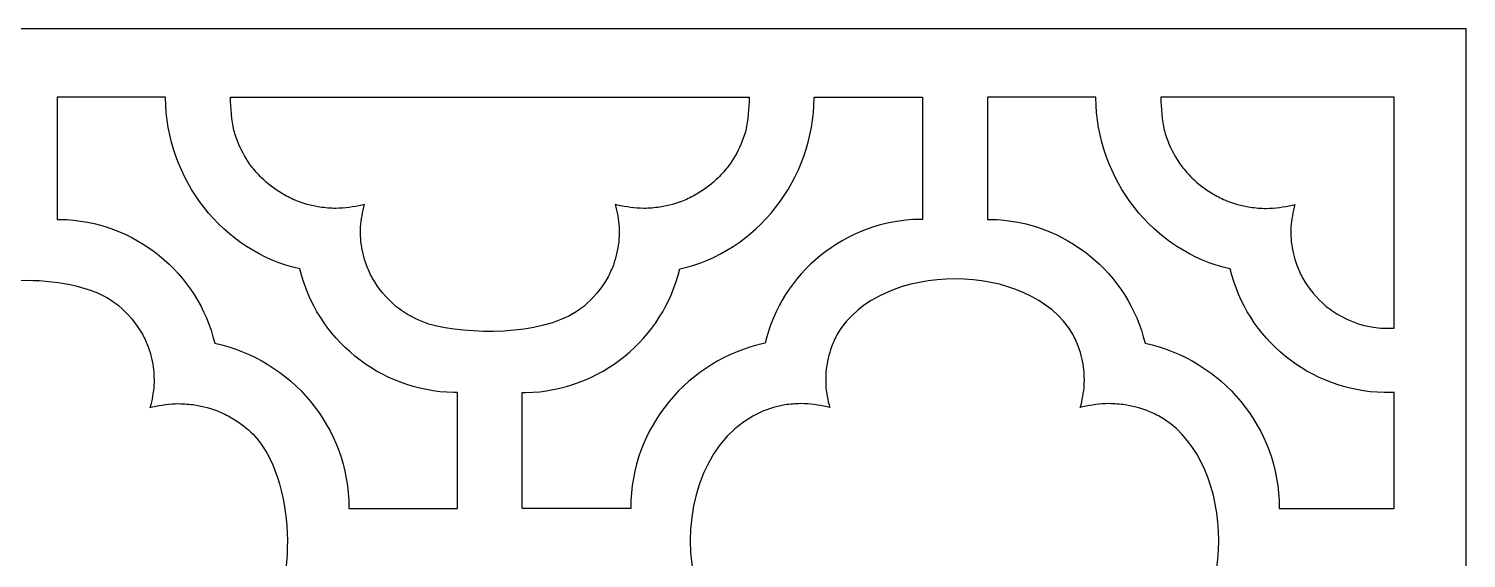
# Model space of a CAD drawing. Header units: centimetres. Extents: x -18.2 to -1.5, y -0.2 to 3.9.
# Drawn here: x -5.453 to -1.5, y 2.463 to 3.919 of the extents above; entities that cross this region are included whole.
import ezdxf

# ---------------------------------------------------------------- set-up
doc = ezdxf.new("R2010")
doc.units = ezdxf.units.CM
doc.header["$MEASUREMENT"] = 0
doc.layers.add('layer 1', color=7, linetype='Continuous')

msp = doc.modelspace()

# ---------------------------------------------------------------- linework, layer by layer
at = {"layer": 'layer 1', "color": 250}
for points, knots in [([(-1.49952, 3.91863), (-1.49952, 2.5509), (-1.49952, 1.18316), (-1.49952, -0.18457), (-1.49952, -0.18457), (-7.06165, -0.18457), (-12.62378, -0.18457), (-18.18591, -0.18457), (-18.18591, -0.18457), (-18.18591, 1.18316), (-18.18591, 2.5509), (-18.18591, 3.91863), (-18.18591, 3.91863), (-12.62378, 3.91863), (-7.06165, 3.91863), (-1.49952, 3.91863)], [0, 0, 0, 0, 0.2, 0.2, 0.2, 0.2, 0.4, 0.4, 0.4, 0.4, 0.6, 0.6, 0.6, 0.6, 1, 1, 1, 1]), ([(-4.27401, 2.91854), (-4.27401, 2.81229), (-4.27401, 2.70604), (-4.27401, 2.59979), (-4.27401, 2.59979), (-4.37349, 2.59979), (-4.47296, 2.59979), (-4.57244, 2.59979), (-4.57244, 2.59979), (-4.57244, 2.60089), (-4.57244, 2.60162), (-4.57244, 2.60174), (-4.57244, 2.60174), (-4.57244, 2.82325), (-4.73103, 3.00925), (-4.94162, 3.05438), (-4.94162, 3.05438), (-4.98728, 3.24661), (-5.16066, 3.39107), (-5.36772, 3.3947), (-5.36772, 3.3947), (-5.36873, 3.39471), (-5.37169, 3.39473), (-5.37497, 3.39474), (-5.37497, 3.39474), (-5.37497, 3.50678), (-5.37497, 3.61881), (-5.37497, 3.73084), (-5.37497, 3.73084), (-5.27548, 3.73084), (-5.17599, 3.73084), (-5.0765, 3.73084), (-5.0765, 3.73084), (-5.0765, 3.72985), (-5.07651, 3.72909), (-5.07651, 3.7289), (-5.07651, 3.7289), (-5.07651, 3.50739), (-4.91791, 3.30402), (-4.70732, 3.25889), (-4.70732, 3.25889), (-4.66186, 3.06746), (-4.48974, 2.92341), (-4.28384, 2.91863), (-4.28384, 2.91863), (-4.28219, 2.91859), (-4.27809, 2.91856), (-4.27401, 2.91854)], [0, 0, 0, 0, 0.0769231, 0.0769231, 0.0769231, 0.0769231, 0.1538462, 0.1538462, 0.1538462, 0.1538462, 0.2307692, 0.2307692, 0.2307692, 0.2307692, 0.3076923, 0.3076923, 0.3076923, 0.3076923, 0.3846154, 0.3846154, 0.3846154, 0.3846154, 0.4615385, 0.4615385, 0.4615385, 0.4615385, 0.5384615, 0.5384615, 0.5384615, 0.5384615, 0.6153846, 0.6153846, 0.6153846, 0.6153846, 0.6923077, 0.6923077, 0.6923077, 0.6923077, 0.7692308, 0.7692308, 0.7692308, 0.7692308, 0.8461538, 0.8461538, 0.8461538, 0.8461538, 1, 1, 1, 1]), ([(-3.9474, 3.14017), (-3.9405, 3.14528), (-3.9336, 3.15039), (-3.9267, 3.1555), (-3.9267, 3.1555), (-3.89943, 3.17889), (-3.87923, 3.20305), (-3.86121, 3.23399), (-3.86121, 3.23399), (-3.8552, 3.24557), (-3.85001, 3.25691), (-3.84517, 3.26901), (-3.84517, 3.26901), (-3.83786, 3.29031), (-3.83325, 3.31018), (-3.83037, 3.33249), (-3.83037, 3.33249), (-3.82931, 3.34626), (-3.82898, 3.35941), (-3.82933, 3.37322), (-3.82933, 3.37322), (-3.83103, 3.39516), (-3.83448, 3.41485), (-3.84042, 3.43593), (-3.84042, 3.43593), (-3.83812, 3.43524), (-3.8358, 3.43457), (-3.83345, 3.43391), (-3.83345, 3.43391), (-3.80898, 3.4283), (-3.78642, 3.42552), (-3.7613, 3.42489), (-3.7613, 3.42489), (-3.74633, 3.42527), (-3.7321, 3.42632), (-3.71724, 3.4282), (-3.71724, 3.4282), (-3.69315, 3.43248), (-3.67179, 3.43847), (-3.64903, 3.44737), (-3.64903, 3.44737), (-3.63607, 3.45319), (-3.62396, 3.45934), (-3.61162, 3.46637), (-3.61162, 3.46637), (-3.59138, 3.47922), (-3.57409, 3.49268), (-3.55669, 3.5091), (-3.55669, 3.5091), (-3.54688, 3.51927), (-3.53797, 3.52945), (-3.52919, 3.54049), (-3.52919, 3.54049), (-3.51521, 3.55991), (-3.50424, 3.57875), (-3.49429, 3.60046), (-3.49429, 3.60046), (-3.48901, 3.61366), (-3.48461, 3.6265), (-3.48068, 3.64015), (-3.48068, 3.64015), (-3.47501, 3.66437), (-3.47221, 3.70405), (-3.47157, 3.7289), (-3.47157, 3.7289), (-3.47157, 3.72909), (-3.47158, 3.72985), (-3.47159, 3.73084), (-3.47159, 3.73084), (-3.47159, 3.73084), (-4.8981, 3.73084), (-4.8981, 3.73084), (-4.8981, 3.73084), (-4.8981, 3.72985), (-4.89811, 3.72909), (-4.89811, 3.7289), (-4.89811, 3.7289), (-4.89748, 3.70405), (-4.89468, 3.66437), (-4.889, 3.64015), (-4.889, 3.64015), (-4.88507, 3.6265), (-4.88067, 3.61366), (-4.87539, 3.60046), (-4.87539, 3.60046), (-4.86544, 3.57875), (-4.85447, 3.55991), (-4.8405, 3.54049), (-4.8405, 3.54049), (-4.83171, 3.52945), (-4.8228, 3.51927), (-4.81299, 3.5091), (-4.81299, 3.5091), (-4.79559, 3.49268), (-4.7783, 3.47922), (-4.75806, 3.46637), (-4.75806, 3.46637), (-4.74573, 3.45934), (-4.73361, 3.45319), (-4.72065, 3.44737), (-4.72065, 3.44737), (-4.69789, 3.43847), (-4.67653, 3.43248), (-4.65245, 3.4282), (-4.65245, 3.4282), (-4.63758, 3.42632), (-4.62336, 3.42527), (-4.60838, 3.42489), (-4.60838, 3.42489), (-4.58326, 3.42552), (-4.56071, 3.4283), (-4.53623, 3.43391), (-4.53623, 3.43391), (-4.53388, 3.43457), (-4.53156, 3.43524), (-4.52926, 3.43593), (-4.52926, 3.43593), (-4.5352, 3.41485), (-4.53865, 3.39516), (-4.54035, 3.37322), (-4.54035, 3.37322), (-4.5407, 3.35941), (-4.54038, 3.34626), (-4.53931, 3.33249), (-4.53931, 3.33249), (-4.53643, 3.31018), (-4.53182, 3.29031), (-4.52451, 3.26901), (-4.52451, 3.26901), (-4.51967, 3.25691), (-4.51448, 3.24557), (-4.50847, 3.23399), (-4.50847, 3.23399), (-4.49045, 3.20305), (-4.47025, 3.17889), (-4.44298, 3.1555), (-4.44298, 3.1555), (-4.43608, 3.15039), (-4.42918, 3.14528), (-4.42228, 3.14017), (-4.42228, 3.14017), (-4.39963, 3.12578), (-4.37793, 3.11541), (-4.35244, 3.10685), (-4.35244, 3.10685), (-4.24239, 3.07581), (-4.04804, 3.07624), (-3.9474, 3.14017)], [0, 0, 0, 0, 0.0263158, 0.0263158, 0.0263158, 0.0263158, 0.0526316, 0.0526316, 0.0526316, 0.0526316, 0.0789474, 0.0789474, 0.0789474, 0.0789474, 0.1052632, 0.1052632, 0.1052632, 0.1052632, 0.1315789, 0.1315789, 0.1315789, 0.1315789, 0.1578947, 0.1578947, 0.1578947, 0.1578947, 0.1842105, 0.1842105, 0.1842105, 0.1842105, 0.2105263, 0.2105263, 0.2105263, 0.2105263, 0.2368421, 0.2368421, 0.2368421, 0.2368421, 0.2631579, 0.2631579, 0.2631579, 0.2631579, 0.2894737, 0.2894737, 0.2894737, 0.2894737, 0.3157895, 0.3157895, 0.3157895, 0.3157895, 0.3421053, 0.3421053, 0.3421053, 0.3421053, 0.3684211, 0.3684211, 0.3684211, 0.3684211, 0.3947368, 0.3947368, 0.3947368, 0.3947368, 0.4210526, 0.4210526, 0.4210526, 0.4210526, 0.4473684, 0.4473684, 0.4473684, 0.4473684, 0.4736842, 0.4736842, 0.4736842, 0.4736842, 0.5, 0.5, 0.5, 0.5, 0.5263158, 0.5263158, 0.5263158, 0.5263158, 0.5526316, 0.5526316, 0.5526316, 0.5526316, 0.5789474, 0.5789474, 0.5789474, 0.5789474, 0.6052632, 0.6052632, 0.6052632, 0.6052632, 0.6315789, 0.6315789, 0.6315789, 0.6315789, 0.6578947, 0.6578947, 0.6578947, 0.6578947, 0.6842105, 0.6842105, 0.6842105, 0.6842105, 0.7105263, 0.7105263, 0.7105263, 0.7105263, 0.7368421, 0.7368421, 0.7368421, 0.7368421, 0.7631579, 0.7631579, 0.7631579, 0.7631579, 0.7894737, 0.7894737, 0.7894737, 0.7894737, 0.8157895, 0.8157895, 0.8157895, 0.8157895, 0.8421053, 0.8421053, 0.8421053, 0.8421053, 0.8684211, 0.8684211, 0.8684211, 0.8684211, 0.8947368, 0.8947368, 0.8947368, 0.8947368, 0.9210526, 0.9210526, 0.9210526, 0.9210526, 0.9473684, 0.9473684, 0.9473684, 0.9473684, 1, 1, 1, 1]), ([(-4.09568, 2.91854), (-4.09568, 2.81229), (-4.09568, 2.70604), (-4.09568, 2.59979), (-4.09568, 2.59979), (-3.9962, 2.59979), (-3.89672, 2.59979), (-3.79724, 2.59979), (-3.79724, 2.59979), (-3.79724, 2.60089), (-3.79724, 2.60162), (-3.79724, 2.60174), (-3.79724, 2.60174), (-3.79724, 2.82325), (-3.63865, 3.00925), (-3.42806, 3.05438), (-3.42806, 3.05438), (-3.3824, 3.24661), (-3.20902, 3.39107), (-3.00197, 3.3947), (-3.00197, 3.3947), (-3.00096, 3.39471), (-2.99799, 3.39473), (-2.99471, 3.39474), (-2.99471, 3.39474), (-2.99471, 3.50678), (-2.99471, 3.61881), (-2.99471, 3.73084), (-2.99471, 3.73084), (-3.0942, 3.73084), (-3.19369, 3.73084), (-3.29318, 3.73084), (-3.29318, 3.73084), (-3.29318, 3.72985), (-3.29318, 3.72909), (-3.29318, 3.7289), (-3.29318, 3.7289), (-3.29318, 3.50739), (-3.45177, 3.30402), (-3.66236, 3.25889), (-3.66236, 3.25889), (-3.70783, 3.06746), (-3.87994, 2.92341), (-4.08585, 2.91863), (-4.08585, 2.91863), (-4.08749, 2.91859), (-4.09159, 2.91856), (-4.09568, 2.91854)], [0, 0, 0, 0, 0.0769231, 0.0769231, 0.0769231, 0.0769231, 0.1538462, 0.1538462, 0.1538462, 0.1538462, 0.2307692, 0.2307692, 0.2307692, 0.2307692, 0.3076923, 0.3076923, 0.3076923, 0.3076923, 0.3846154, 0.3846154, 0.3846154, 0.3846154, 0.4615385, 0.4615385, 0.4615385, 0.4615385, 0.5384615, 0.5384615, 0.5384615, 0.5384615, 0.6153846, 0.6153846, 0.6153846, 0.6153846, 0.6923077, 0.6923077, 0.6923077, 0.6923077, 0.7692308, 0.7692308, 0.7692308, 0.7692308, 0.8461538, 0.8461538, 0.8461538, 0.8461538, 1, 1, 1, 1]), ([(-1.69785, 2.91854), (-1.69785, 2.81229), (-1.69785, 2.70604), (-1.69785, 2.59979), (-1.69785, 2.59979), (-1.80318, 2.59979), (-1.90851, 2.59979), (-2.01384, 2.59979), (-2.01384, 2.59979), (-2.01384, 2.60089), (-2.01384, 2.60162), (-2.01384, 2.60174), (-2.01384, 2.60174), (-2.01384, 2.82325), (-2.17243, 3.00925), (-2.38302, 3.05438), (-2.38302, 3.05438), (-2.42868, 3.24661), (-2.60206, 3.39107), (-2.80911, 3.3947), (-2.80911, 3.3947), (-2.81012, 3.39471), (-2.81309, 3.39473), (-2.81637, 3.39474), (-2.81637, 3.39474), (-2.81637, 3.50678), (-2.81637, 3.61881), (-2.81637, 3.73084), (-2.81637, 3.73084), (-2.71688, 3.73084), (-2.61739, 3.73084), (-2.5179, 3.73084), (-2.5179, 3.73084), (-2.5179, 3.72985), (-2.5179, 3.72909), (-2.5179, 3.7289), (-2.5179, 3.7289), (-2.5179, 3.50739), (-2.35931, 3.30402), (-2.14872, 3.25889), (-2.14872, 3.25889), (-2.10325, 3.06746), (-1.93114, 2.92341), (-1.72523, 2.91863), (-1.72523, 2.91863), (-1.72359, 2.91859), (-1.70193, 2.91856), (-1.69785, 2.91854)], [0, 0, 0, 0, 0.0769231, 0.0769231, 0.0769231, 0.0769231, 0.1538462, 0.1538462, 0.1538462, 0.1538462, 0.2307692, 0.2307692, 0.2307692, 0.2307692, 0.3076923, 0.3076923, 0.3076923, 0.3076923, 0.3846154, 0.3846154, 0.3846154, 0.3846154, 0.4615385, 0.4615385, 0.4615385, 0.4615385, 0.5384615, 0.5384615, 0.5384615, 0.5384615, 0.6153846, 0.6153846, 0.6153846, 0.6153846, 0.6923077, 0.6923077, 0.6923077, 0.6923077, 0.7692308, 0.7692308, 0.7692308, 0.7692308, 0.8461538, 0.8461538, 0.8461538, 0.8461538, 1, 1, 1, 1]), ([(-1.69785, 3.73084), (-1.69785, 3.51904), (-1.69785, 3.30723), (-1.69785, 3.09542), (-1.69785, 3.09542), (-1.70274, 3.09547), (-1.72548, 3.09554), (-1.72774, 3.09564), (-1.72774, 3.09564), (-1.73679, 3.09605), (-1.7459, 3.09684), (-1.75534, 3.09803), (-1.75534, 3.09803), (-1.76852, 3.10037), (-1.78096, 3.10322), (-1.79384, 3.10685), (-1.79384, 3.10685), (-1.81933, 3.11541), (-1.84103, 3.12578), (-1.86368, 3.14017), (-1.86368, 3.14017), (-1.87058, 3.14528), (-1.87748, 3.15039), (-1.88438, 3.1555), (-1.88438, 3.1555), (-1.91165, 3.17889), (-1.93185, 3.20305), (-1.94987, 3.23399), (-1.94987, 3.23399), (-1.95588, 3.24557), (-1.96107, 3.25691), (-1.96591, 3.26901), (-1.96591, 3.26901), (-1.97322, 3.29031), (-1.97783, 3.31018), (-1.98071, 3.33249), (-1.98071, 3.33249), (-1.98177, 3.34626), (-1.9821, 3.35941), (-1.98175, 3.37322), (-1.98175, 3.37322), (-1.98005, 3.39516), (-1.9766, 3.41485), (-1.97066, 3.43593), (-1.97066, 3.43593), (-1.97296, 3.43524), (-1.97528, 3.43457), (-1.97762, 3.43391), (-1.97762, 3.43391), (-2.0021, 3.4283), (-2.02466, 3.42552), (-2.04978, 3.42489), (-2.04978, 3.42489), (-2.06475, 3.42527), (-2.07898, 3.42632), (-2.09384, 3.4282), (-2.09384, 3.4282), (-2.11792, 3.43248), (-2.13929, 3.43847), (-2.16204, 3.44737), (-2.16204, 3.44737), (-2.17501, 3.45319), (-2.18712, 3.45934), (-2.19946, 3.46637), (-2.19946, 3.46637), (-2.21969, 3.47922), (-2.23699, 3.49268), (-2.25439, 3.5091), (-2.25439, 3.5091), (-2.26419, 3.51927), (-2.27311, 3.52945), (-2.28189, 3.54049), (-2.28189, 3.54049), (-2.29587, 3.55991), (-2.30684, 3.57875), (-2.31679, 3.60046), (-2.31679, 3.60046), (-2.32207, 3.61366), (-2.32646, 3.6265), (-2.3304, 3.64015), (-2.3304, 3.64015), (-2.33607, 3.66437), (-2.33887, 3.70405), (-2.33951, 3.7289), (-2.33951, 3.7289), (-2.33951, 3.72909), (-2.3395, 3.72985), (-2.33949, 3.73084), (-2.33949, 3.73084), (-2.12561, 3.73084), (-1.91173, 3.73084), (-1.69785, 3.73084)], [0, 0, 0, 0, 0.0416667, 0.0416667, 0.0416667, 0.0416667, 0.0833333, 0.0833333, 0.0833333, 0.0833333, 0.125, 0.125, 0.125, 0.125, 0.1666667, 0.1666667, 0.1666667, 0.1666667, 0.2083333, 0.2083333, 0.2083333, 0.2083333, 0.25, 0.25, 0.25, 0.25, 0.2916667, 0.2916667, 0.2916667, 0.2916667, 0.3333333, 0.3333333, 0.3333333, 0.3333333, 0.375, 0.375, 0.375, 0.375, 0.4166667, 0.4166667, 0.4166667, 0.4166667, 0.4583333, 0.4583333, 0.4583333, 0.4583333, 0.5, 0.5, 0.5, 0.5, 0.5416667, 0.5416667, 0.5416667, 0.5416667, 0.5833333, 0.5833333, 0.5833333, 0.5833333, 0.625, 0.625, 0.625, 0.625, 0.6666667, 0.6666667, 0.6666667, 0.6666667, 0.7083333, 0.7083333, 0.7083333, 0.7083333, 0.75, 0.75, 0.75, 0.75, 0.7916667, 0.7916667, 0.7916667, 0.7916667, 0.8333333, 0.8333333, 0.8333333, 0.8333333, 0.875, 0.875, 0.875, 0.875, 0.9166667, 0.9166667, 0.9166667, 0.9166667, 1, 1, 1, 1]), ([(-2.33228, 2.17625), (-2.34461, 2.16922), (-2.35673, 2.16307), (-2.36969, 2.15726), (-2.36969, 2.15726), (-2.39245, 2.14836), (-2.41381, 2.14236), (-2.43789, 2.13809), (-2.43789, 2.13809), (-2.45276, 2.13621), (-2.46699, 2.13515), (-2.48196, 2.13478), (-2.48196, 2.13478), (-2.50708, 2.13541), (-2.52964, 2.13818), (-2.55411, 2.14379), (-2.55411, 2.14379), (-2.55646, 2.14445), (-2.55878, 2.14513), (-2.56108, 2.14582), (-2.56108, 2.14582), (-2.55514, 2.12474), (-2.55169, 2.10505), (-2.54999, 2.08311), (-2.54999, 2.08311), (-2.54964, 2.06929), (-2.54996, 2.05615), (-2.55103, 2.04237), (-2.55103, 2.04237), (-2.55391, 2.02007), (-2.55852, 2.0002), (-2.56583, 1.9789), (-2.56583, 1.9789), (-2.57067, 1.96679), (-2.57586, 1.95546), (-2.58187, 1.94388), (-2.58187, 1.94388), (-2.70587, 1.73094), (-3.15051, 1.74191), (-3.24525, 1.9789), (-3.24525, 1.9789), (-3.25256, 2.0002), (-3.25717, 2.02007), (-3.26005, 2.04237), (-3.26005, 2.04237), (-3.26111, 2.05615), (-3.26144, 2.06929), (-3.26109, 2.08311), (-3.26109, 2.08311), (-3.25939, 2.10505), (-3.25594, 2.12474), (-3.25, 2.14582), (-3.25, 2.14582), (-3.2523, 2.14513), (-3.25462, 2.14445), (-3.25697, 2.14379), (-3.25697, 2.14379), (-3.28144, 2.13818), (-3.304, 2.13541), (-3.32912, 2.13478), (-3.32912, 2.13478), (-3.34409, 2.13515), (-3.35832, 2.13621), (-3.37319, 2.13809), (-3.37319, 2.13809), (-3.72072, 2.19979), (-3.72072, 2.82336), (-3.37319, 2.88507), (-3.37319, 2.88507), (-3.35832, 2.88695), (-3.34409, 2.888), (-3.32912, 2.88838), (-3.32912, 2.88838), (-3.304, 2.88775), (-3.28144, 2.88497), (-3.25697, 2.87936), (-3.25697, 2.87936), (-3.25462, 2.8787), (-3.2523, 2.87802), (-3.25, 2.87733), (-3.25, 2.87733), (-3.25594, 2.89842), (-3.25939, 2.91811), (-3.26109, 2.94005), (-3.26109, 2.94005), (-3.26144, 2.95386), (-3.26111, 2.96701), (-3.26005, 2.98078), (-3.26005, 2.98078), (-3.25717, 3.00309), (-3.25256, 3.02296), (-3.24525, 3.04426), (-3.24525, 3.04426), (-3.24041, 3.05636), (-3.23522, 3.0677), (-3.22921, 3.07928), (-3.22921, 3.07928), (-3.1112, 3.28192), (-2.69969, 3.2816), (-2.58187, 3.07928), (-2.58187, 3.07928), (-2.57586, 3.0677), (-2.57067, 3.05636), (-2.56583, 3.04426), (-2.56583, 3.04426), (-2.55852, 3.02296), (-2.55391, 3.00309), (-2.55103, 2.98078), (-2.55103, 2.98078), (-2.54996, 2.96701), (-2.54964, 2.95386), (-2.54999, 2.94005), (-2.54999, 2.94005), (-2.55169, 2.91811), (-2.55514, 2.89842), (-2.56108, 2.87733), (-2.56108, 2.87733), (-2.55878, 2.87802), (-2.55646, 2.8787), (-2.55411, 2.87936), (-2.55411, 2.87936), (-2.52964, 2.88497), (-2.50708, 2.88775), (-2.48196, 2.88838), (-2.48196, 2.88838), (-2.46699, 2.888), (-2.45276, 2.88695), (-2.43789, 2.88507), (-2.43789, 2.88507), (-2.41381, 2.88079), (-2.39245, 2.8748), (-2.36969, 2.8659), (-2.36969, 2.8659), (-2.35673, 2.86008), (-2.34461, 2.85393), (-2.33228, 2.8469), (-2.33228, 2.8469), (-2.12958, 2.71813), (-2.12933, 2.30519), (-2.33228, 2.17625)], [0, 0, 0, 0, 0.0277778, 0.0277778, 0.0277778, 0.0277778, 0.0555556, 0.0555556, 0.0555556, 0.0555556, 0.0833333, 0.0833333, 0.0833333, 0.0833333, 0.1111111, 0.1111111, 0.1111111, 0.1111111, 0.1388889, 0.1388889, 0.1388889, 0.1388889, 0.1666667, 0.1666667, 0.1666667, 0.1666667, 0.1944444, 0.1944444, 0.1944444, 0.1944444, 0.2222222, 0.2222222, 0.2222222, 0.2222222, 0.25, 0.25, 0.25, 0.25, 0.2777778, 0.2777778, 0.2777778, 0.2777778, 0.3055556, 0.3055556, 0.3055556, 0.3055556, 0.3333333, 0.3333333, 0.3333333, 0.3333333, 0.3611111, 0.3611111, 0.3611111, 0.3611111, 0.3888889, 0.3888889, 0.3888889, 0.3888889, 0.4166667, 0.4166667, 0.4166667, 0.4166667, 0.4444444, 0.4444444, 0.4444444, 0.4444444, 0.4722222, 0.4722222, 0.4722222, 0.4722222, 0.5, 0.5, 0.5, 0.5, 0.5277778, 0.5277778, 0.5277778, 0.5277778, 0.5555556, 0.5555556, 0.5555556, 0.5555556, 0.5833333, 0.5833333, 0.5833333, 0.5833333, 0.6111111, 0.6111111, 0.6111111, 0.6111111, 0.6388889, 0.6388889, 0.6388889, 0.6388889, 0.6666667, 0.6666667, 0.6666667, 0.6666667, 0.6944444, 0.6944444, 0.6944444, 0.6944444, 0.7222222, 0.7222222, 0.7222222, 0.7222222, 0.75, 0.75, 0.75, 0.75, 0.7777778, 0.7777778, 0.7777778, 0.7777778, 0.8055556, 0.8055556, 0.8055556, 0.8055556, 0.8333333, 0.8333333, 0.8333333, 0.8333333, 0.8611111, 0.8611111, 0.8611111, 0.8611111, 0.8888889, 0.8888889, 0.8888889, 0.8888889, 0.9166667, 0.9166667, 0.9166667, 0.9166667, 0.9444444, 0.9444444, 0.9444444, 0.9444444, 1, 1, 1, 1]), ([(-6.11984, 2.25038), (-6.11106, 2.23934), (-6.10214, 2.22916), (-6.09234, 2.21899), (-6.09234, 2.21899), (-6.07493, 2.20257), (-6.05764, 2.18911), (-6.0374, 2.17625), (-6.0374, 2.17625), (-6.02507, 2.16922), (-6.01295, 2.16307), (-5.99999, 2.15726), (-5.99999, 2.15726), (-5.97724, 2.14836), (-5.95587, 2.14236), (-5.93179, 2.13809), (-5.93179, 2.13809), (-5.91693, 2.13621), (-5.9027, 2.13515), (-5.88772, 2.13478), (-5.88772, 2.13478), (-5.8626, 2.13541), (-5.84005, 2.13818), (-5.81557, 2.14379), (-5.81557, 2.14379), (-5.81323, 2.14445), (-5.8109, 2.14513), (-5.8086, 2.14582), (-5.8086, 2.14582), (-5.81455, 2.12474), (-5.818, 2.10505), (-5.81969, 2.08311), (-5.81969, 2.08311), (-5.82005, 2.06929), (-5.81972, 2.05615), (-5.81865, 2.04237), (-5.81865, 2.04237), (-5.81577, 2.02007), (-5.81116, 2.0002), (-5.80385, 1.9789), (-5.80385, 1.9789), (-5.79901, 1.96679), (-5.79382, 1.95546), (-5.78781, 1.94388), (-5.78781, 1.94388), (-5.76979, 1.91294), (-5.7496, 1.88877), (-5.72232, 1.86539), (-5.72232, 1.86539), (-5.71542, 1.86028), (-5.70852, 1.85516), (-5.70162, 1.85005), (-5.70162, 1.85005), (-5.58886, 1.77841), (-5.33942, 1.77842), (-5.22667, 1.85005), (-5.22667, 1.85005), (-5.21976, 1.85516), (-5.21286, 1.86028), (-5.20596, 1.86539), (-5.20596, 1.86539), (-5.17869, 1.88877), (-5.15849, 1.91294), (-5.14047, 1.94388), (-5.14047, 1.94388), (-5.13446, 1.95546), (-5.12927, 1.96679), (-5.12443, 1.9789), (-5.12443, 1.9789), (-5.11712, 2.0002), (-5.11251, 2.02007), (-5.10963, 2.04237), (-5.10963, 2.04237), (-5.10857, 2.05615), (-5.10824, 2.06929), (-5.1086, 2.08311), (-5.1086, 2.08311), (-5.11029, 2.10505), (-5.11374, 2.12474), (-5.11969, 2.14582), (-5.11969, 2.14582), (-5.11738, 2.14513), (-5.11506, 2.14445), (-5.11272, 2.14379), (-5.11272, 2.14379), (-5.08824, 2.13818), (-5.06568, 2.13541), (-5.04056, 2.13478), (-5.04056, 2.13478), (-5.02559, 2.13515), (-5.01136, 2.13621), (-4.9965, 2.13809), (-4.9965, 2.13809), (-4.97242, 2.14236), (-4.95105, 2.14836), (-4.9283, 2.15726), (-4.9283, 2.15726), (-4.91533, 2.16307), (-4.90322, 2.16922), (-4.89088, 2.17625), (-4.89088, 2.17625), (-4.87065, 2.18911), (-4.85335, 2.20257), (-4.83595, 2.21899), (-4.83595, 2.21899), (-4.82615, 2.22916), (-4.81723, 2.23934), (-4.80845, 2.25038), (-4.80845, 2.25038), (-4.71189, 2.38454), (-4.71938, 2.68324), (-4.83595, 2.80417), (-4.83595, 2.80417), (-4.85335, 2.82059), (-4.87065, 2.83405), (-4.89088, 2.8469), (-4.89088, 2.8469), (-4.90322, 2.85393), (-4.91533, 2.86008), (-4.9283, 2.8659), (-4.9283, 2.8659), (-4.95105, 2.8748), (-4.97242, 2.88079), (-4.9965, 2.88507), (-4.9965, 2.88507), (-5.01136, 2.88695), (-5.02559, 2.888), (-5.04056, 2.88838), (-5.04056, 2.88838), (-5.06568, 2.88775), (-5.08824, 2.88497), (-5.11272, 2.87936), (-5.11272, 2.87936), (-5.11506, 2.8787), (-5.11738, 2.87802), (-5.11969, 2.87733), (-5.11969, 2.87733), (-5.11374, 2.89842), (-5.11029, 2.91811), (-5.1086, 2.94005), (-5.1086, 2.94005), (-5.10824, 2.95386), (-5.10857, 2.96701), (-5.10963, 2.98078), (-5.10963, 2.98078), (-5.11251, 3.00309), (-5.11712, 3.02296), (-5.12443, 3.04426), (-5.12443, 3.04426), (-5.12927, 3.05636), (-5.13446, 3.0677), (-5.14047, 3.07928), (-5.14047, 3.07928), (-5.15849, 3.11022), (-5.17869, 3.13438), (-5.20596, 3.15777), (-5.20596, 3.15777), (-5.21286, 3.16288), (-5.21976, 3.16799), (-5.22667, 3.1731), (-5.22667, 3.1731), (-5.34878, 3.25068), (-5.60535, 3.2444), (-5.72232, 3.15777), (-5.72232, 3.15777), (-5.7496, 3.13438), (-5.76979, 3.11022), (-5.78781, 3.07928), (-5.78781, 3.07928), (-5.79382, 3.0677), (-5.79901, 3.05636), (-5.80385, 3.04426), (-5.80385, 3.04426), (-5.81116, 3.02296), (-5.81577, 3.00309), (-5.81865, 2.98078), (-5.81865, 2.98078), (-5.81972, 2.96701), (-5.82005, 2.95386), (-5.81969, 2.94005), (-5.81969, 2.94005), (-5.818, 2.91811), (-5.81455, 2.89842), (-5.8086, 2.87733), (-5.8086, 2.87733), (-5.8109, 2.87802), (-5.81323, 2.8787), (-5.81557, 2.87936), (-5.81557, 2.87936), (-5.84005, 2.88497), (-5.8626, 2.88775), (-5.88772, 2.88838), (-5.88772, 2.88838), (-5.9027, 2.888), (-5.91693, 2.88695), (-5.93179, 2.88507), (-5.93179, 2.88507), (-5.95587, 2.88079), (-5.97724, 2.8748), (-5.99999, 2.8659), (-5.99999, 2.8659), (-6.01295, 2.86008), (-6.02507, 2.85393), (-6.0374, 2.8469), (-6.0374, 2.8469), (-6.05764, 2.83405), (-6.07493, 2.82059), (-6.09234, 2.80417), (-6.09234, 2.80417), (-6.10214, 2.794), (-6.11106, 2.78382), (-6.11984, 2.77277), (-6.11984, 2.77277), (-6.2078, 2.65054), (-6.20782, 2.37264), (-6.11984, 2.25038)], [0, 0, 0, 0, 0.0181818, 0.0181818, 0.0181818, 0.0181818, 0.0363636, 0.0363636, 0.0363636, 0.0363636, 0.0545455, 0.0545455, 0.0545455, 0.0545455, 0.0727273, 0.0727273, 0.0727273, 0.0727273, 0.0909091, 0.0909091, 0.0909091, 0.0909091, 0.1090909, 0.1090909, 0.1090909, 0.1090909, 0.1272727, 0.1272727, 0.1272727, 0.1272727, 0.1454545, 0.1454545, 0.1454545, 0.1454545, 0.1636364, 0.1636364, 0.1636364, 0.1636364, 0.1818182, 0.1818182, 0.1818182, 0.1818182, 0.2, 0.2, 0.2, 0.2, 0.2181818, 0.2181818, 0.2181818, 0.2181818, 0.2363636, 0.2363636, 0.2363636, 0.2363636, 0.2545455, 0.2545455, 0.2545455, 0.2545455, 0.2727273, 0.2727273, 0.2727273, 0.2727273, 0.2909091, 0.2909091, 0.2909091, 0.2909091, 0.3090909, 0.3090909, 0.3090909, 0.3090909, 0.3272727, 0.3272727, 0.3272727, 0.3272727, 0.3454545, 0.3454545, 0.3454545, 0.3454545, 0.3636364, 0.3636364, 0.3636364, 0.3636364, 0.3818182, 0.3818182, 0.3818182, 0.3818182, 0.4, 0.4, 0.4, 0.4, 0.4181818, 0.4181818, 0.4181818, 0.4181818, 0.4363636, 0.4363636, 0.4363636, 0.4363636, 0.4545455, 0.4545455, 0.4545455, 0.4545455, 0.4727273, 0.4727273, 0.4727273, 0.4727273, 0.4909091, 0.4909091, 0.4909091, 0.4909091, 0.5090909, 0.5090909, 0.5090909, 0.5090909, 0.5272727, 0.5272727, 0.5272727, 0.5272727, 0.5454545, 0.5454545, 0.5454545, 0.5454545, 0.5636364, 0.5636364, 0.5636364, 0.5636364, 0.5818182, 0.5818182, 0.5818182, 0.5818182, 0.6, 0.6, 0.6, 0.6, 0.6181818, 0.6181818, 0.6181818, 0.6181818, 0.6363636, 0.6363636, 0.6363636, 0.6363636, 0.6545455, 0.6545455, 0.6545455, 0.6545455, 0.6727273, 0.6727273, 0.6727273, 0.6727273, 0.6909091, 0.6909091, 0.6909091, 0.6909091, 0.7090909, 0.7090909, 0.7090909, 0.7090909, 0.7272727, 0.7272727, 0.7272727, 0.7272727, 0.7454545, 0.7454545, 0.7454545, 0.7454545, 0.7636364, 0.7636364, 0.7636364, 0.7636364, 0.7818182, 0.7818182, 0.7818182, 0.7818182, 0.8, 0.8, 0.8, 0.8, 0.8181818, 0.8181818, 0.8181818, 0.8181818, 0.8363636, 0.8363636, 0.8363636, 0.8363636, 0.8545455, 0.8545455, 0.8545455, 0.8545455, 0.8727273, 0.8727273, 0.8727273, 0.8727273, 0.8909091, 0.8909091, 0.8909091, 0.8909091, 0.9090909, 0.9090909, 0.9090909, 0.9090909, 0.9272727, 0.9272727, 0.9272727, 0.9272727, 0.9454545, 0.9454545, 0.9454545, 0.9454545, 0.9636364, 0.9636364, 0.9636364, 0.9636364, 1, 1, 1, 1])]:
    msp.add_open_spline(points, degree=3, knots=knots, dxfattribs=at)

doc.saveas('drawing.dxf')
